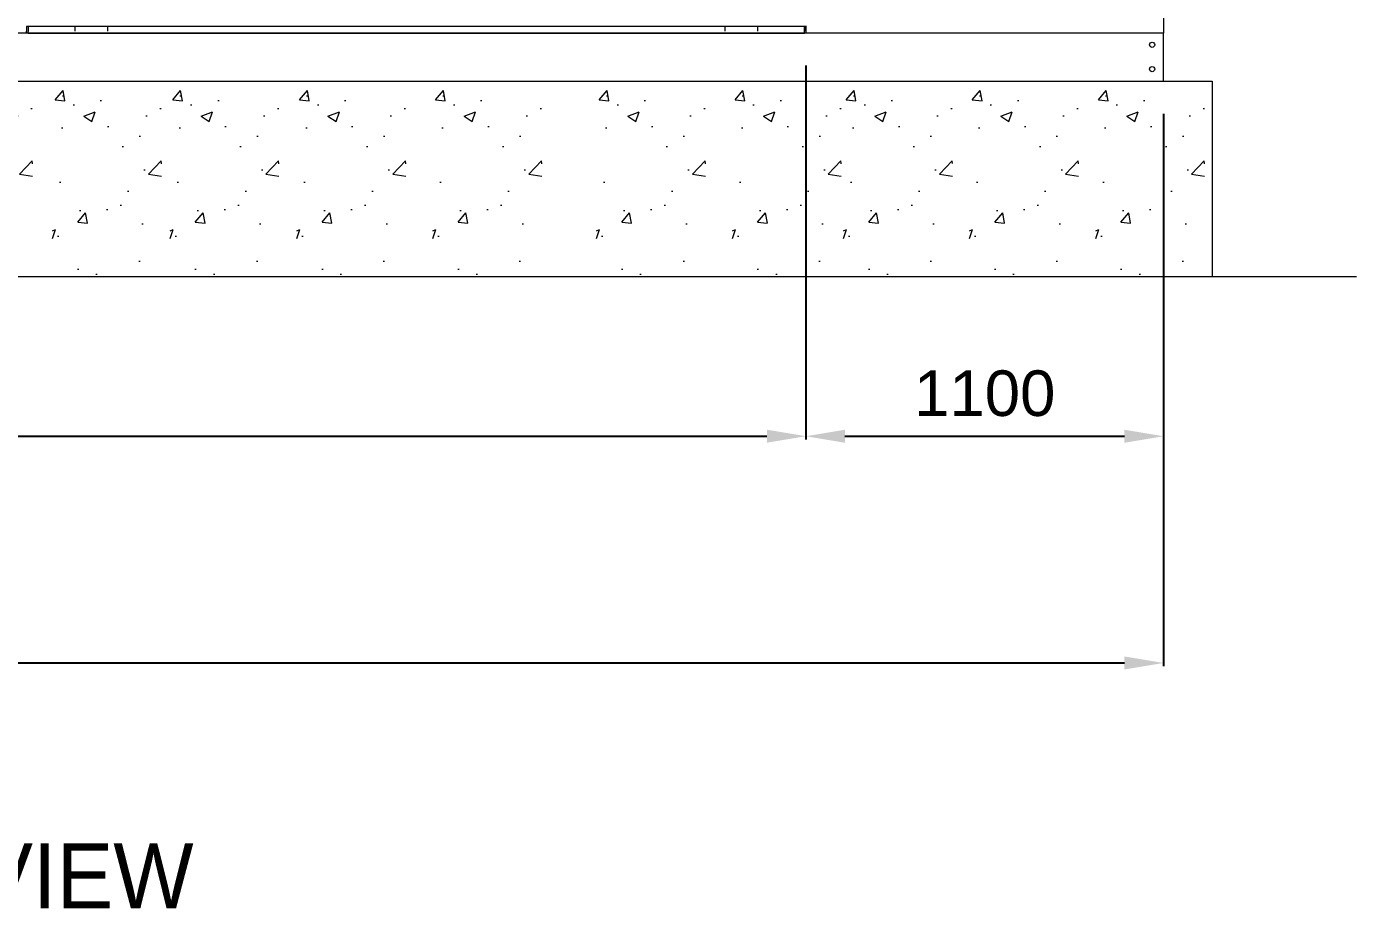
# Model space of a CAD drawing. Header units: millimetres. Extents: x -662582 to 33115, y -140469 to 24125.
# Drawn here: x 16015 to 20107, y 7118 to 9830 of the extents above; entities that cross this region are included whole.
import ezdxf
from ezdxf.enums import TextEntityAlignment as Align

# ---------------------------------------------------------------- set-up
doc = ezdxf.new("R2010")
doc.units = ezdxf.units.MM
doc.layers.add('냉각탑_text', color=3, linetype='Continuous')
doc.layers.add('냉각탑_기초', color=23, linetype='Continuous')
doc.styles.get("Standard").update_dxf_attribs({"font": 'arial.ttf'})
doc.styles.add('돋움', font='Dotum.ttf')
doc.dimstyles.new('1.40', dxfattribs={"dimscale": 20, "dimtxt": 1.5, "dimasz": 1, "dimexe": 0.5, "dimexo": 0.5, "dimgap": 0.5, "dimtad": 1, "dimdec": 0, "dimzin": 0, "dimdsep": 46, "dimtxsty": 'Standard', "dimcen": 0, "dimclrd": 2, "dimclre": 2, "dimclrt": 3, "dimadec": 0, "dimazin": 0, "dimtfac": 1, "dimtdec": 0, "dimtmove": 0, "dimatfit": 0, "dimfxl": 1, "dimtolj": 1, "dimtzin": 0, "dimlwd": -1, "dimlwe": -1, "dimarcsym": 0})

# ---------------------------------------------------------------- blocks, each defined once
blk = doc.blocks.new('*D451')
at = {"color": 2, "transparency": 16777216}
for p, q in [((18413.2, 9710.4), (18413.2, 8560.1)), ((19513.2, 9562.1), (19513.2, 8560.1)), ((18533.2, 8570.1), (19393.2, 8570.1))]:
    blk.add_line(p, q, dxfattribs=at)
for points in [[(18533.2, 8590.1), (18533.2, 8550.1), (18413.2, 8570.1)], [(19393.2, 8590.1), (19393.2, 8550.1), (19513.2, 8570.1)]]:
    blk.add_solid(points, dxfattribs=at)
at = {"layer": 'Defpoints', "color": 0, "transparency": 16777216}
for p in [(18413.2, 9810.4), (19513.2, 9662.1), (19513.2, 8570.1)]:
    blk.add_point(p, dxfattribs=at)
at = {"color": 3, "lineweight": 20, "transparency": 16777216, "insert": (18963.2, 8701.6), "char_height": 140, "attachment_point": 5}
blk.add_mtext('\\A1;1100', dxfattribs=at)
blk = doc.blocks.new('*D448')
at = {"color": 2, "transparency": 16777216}
for p, q in [((13013.2, 9710.4), (13013.2, 8560.3)), ((18413.2, 9710.4), (18413.2, 8560.3)), ((13133.2, 8570.3), (18293.2, 8570.3))]:
    blk.add_line(p, q, dxfattribs=at)
for points in [[(13133.2, 8590.3), (13133.2, 8550.3), (13013.2, 8570.3)], [(18293.2, 8590.3), (18293.2, 8550.3), (18413.2, 8570.3)]]:
    blk.add_solid(points, dxfattribs=at)
at = {"layer": 'Defpoints', "color": 0, "transparency": 16777216}
for p in [(13013.2, 9810.4), (18413.2, 9810.4), (18413.2, 8570.3)]:
    blk.add_point(p, dxfattribs=at)
at = {"color": 3, "lineweight": 20, "transparency": 16777216, "insert": (15713.2, 8701.8), "char_height": 140, "attachment_point": 5}
blk.add_mtext('\\A1;5400', dxfattribs=at)
blk = doc.blocks.new('*D452')
at = {"color": 2, "transparency": 16777216}
for p, q in [((11313.2, 9562.1), (11313.2, 7862.6)), ((19513.2, 9562.1), (19513.2, 7862.6)), ((11433.2, 7872.6), (19393.2, 7872.6))]:
    blk.add_line(p, q, dxfattribs=at)
for points in [[(11433.2, 7892.6), (11433.2, 7852.6), (11313.2, 7872.6)], [(19393.2, 7892.6), (19393.2, 7852.6), (19513.2, 7872.6)]]:
    blk.add_solid(points, dxfattribs=at)
at = {"layer": 'Defpoints', "color": 0, "transparency": 16777216}
for p in [(11313.2, 9662.1), (19513.2, 9662.1), (19513.2, 7872.6)]:
    blk.add_point(p, dxfattribs=at)
at = {"color": 3, "lineweight": 20, "transparency": 16777216, "insert": (15413.2, 8004.1), "char_height": 140, "attachment_point": 5}
blk.add_mtext('\\A1;8200', dxfattribs=at)
blk = doc.blocks.new('1')
at = {"lineweight": 20}
for p, q in [((19513.2, 13410.4), (19513.2, 9810.4)), ((18413.2, 9810.4), (13513.2, 9810.4)), ((19513.2, 9810.4), (18413.2, 9810.4)), ((11313.2, 9662.1), (19513.2, 9662.1))]:
    blk.add_line(p, q, dxfattribs=at)
at = {"color": 7, "lineweight": 20, "ltscale": 0.34}
for p, q in [((16015.2, 9830.4), (16015.2, 9816.8)), ((16164.2, 9816.8), (16164.2, 9830.4)), ((16264.2, 9830.4), (16264.2, 9816.8)), ((18164.2, 9816.8), (18164.2, 9830.4)), ((18264.2, 9830.4), (18264.2, 9816.8)), ((18413.2, 9816.8), (18413.2, 9830.4))]:
    blk.add_line(p, q, dxfattribs=at)
at = {"color": 7, "lineweight": 20}
for p, q in [((16164.2, 9830.4), (16015.2, 9830.4)), ((18408.5, 9830.4), (16019.9, 9830.4)), ((18164.2, 9830.4), (16264.2, 9830.4)), ((18413.2, 9830.4), (18264.2, 9830.4)), ((18413.2, 9810.4), (16015.2, 9810.4)), ((16019.9, 9810.4), (18408.5, 9810.4))]:
    blk.add_line(p, q, dxfattribs=at)
at = {"color": 7, "lineweight": 20, "ltscale": 0.3825}
for p, q in [((16019.9, 9830.4), (16019.9, 9815.1)), ((18408.5, 9815.1), (18408.5, 9830.4))]:
    blk.add_line(p, q, dxfattribs=at)
at = {"color": 7, "lineweight": 20, "ltscale": 0.39}
blk.add_line((18413.2, 9832.4), (18413.2, 9816.8), dxfattribs=at)
at = {"color": 7, "lineweight": 20, "ltscale": 0.00043427}
blk.add_line((18413.2, 9820), (18413.2, 9820), dxfattribs=at)
at = {"color": 7, "lineweight": 20, "ltscale": 0.16}
for p, q in [((16015.2, 9810.4), (16015.2, 9816.8)), ((18413.2, 9816.8), (18413.2, 9810.4))]:
    blk.add_line(p, q, dxfattribs=at)
at = {"color": 7, "lineweight": 20, "ltscale": 0.1175}
for p, q in [((16019.9, 9810.4), (16019.9, 9815.1)), ((18408.5, 9810.4), (18408.5, 9815.1))]:
    blk.add_line(p, q, dxfattribs=at)
at = {"color": 7, "lineweight": 20, "ltscale": 0.000478323}
blk.add_line((16024.7, 9810.4), (16024.8, 9810.4), dxfattribs=at)
at = {"color": 7, "lineweight": 20, "ltscale": 0.000571071}
blk.add_line((16125.5, 9810.4), (16125.5, 9810.4), dxfattribs=at)
at = {"color": 7, "lineweight": 20, "ltscale": 0.000337276}
blk.add_line((16140, 9810.4), (16140, 9810.4), dxfattribs=at)
at = {"color": 7, "lineweight": 20, "ltscale": 0.000669931}
blk.add_line((16615.1, 9810.4), (16615.1, 9810.4), dxfattribs=at)
at = {"color": 7, "lineweight": 20, "ltscale": 0.000895851}
blk.add_line((16624.7, 9810.4), (16624.8, 9810.4), dxfattribs=at)
at = {"color": 7, "lineweight": 20, "ltscale": 0.000673251}
blk.add_line((17166.9, 9810.4), (17166.9, 9810.4), dxfattribs=at)
at = {"color": 7, "lineweight": 20, "ltscale": 0.000571084}
blk.add_line((17181.4, 9810.4), (17181.4, 9810.4), dxfattribs=at)
at = {"color": 7, "lineweight": 20, "ltscale": 0.000197227}
blk.add_line((17261.5, 9810.4), (17261.5, 9810.4), dxfattribs=at)
at = {"color": 7, "lineweight": 20, "ltscale": 0.000670507}
blk.add_line((17803.7, 9810.4), (17803.7, 9810.4), dxfattribs=at)
at = {"color": 7, "lineweight": 20, "ltscale": 0.000335273}
blk.add_line((17813.3, 9810.4), (17813.3, 9810.4), dxfattribs=at)
at = {"color": 7, "lineweight": 20, "ltscale": 0.000447819}
blk.add_line((18403.7, 9810.4), (18403.7, 9810.4), dxfattribs=at)
at = {"color": 0, "lineweight": 20}
blk.add_line((19513.2, 9662.1), (19513.2, 9810.4), dxfattribs=at)
at = {"lineweight": 20}
for centre in [(19478.2, 9774.6), (19478.2, 9699.6)]:
    blk.add_circle(centre, 8, dxfattribs=at)
at = {"color": 7, "lineweight": 20}
for centre, radius, start, end in [((16059.9, 9815.1), 4.7, 269.7272, 270), ((16061.6, 9816.8), 6.4, 269.7738, 270), ((16123.8, 9816.8), 6.4, 270, 270.2365), ((17247, 9815.1), 4.7, 270, 270.2728), ((17294.1, 9816.8), 6.4, 269.7738, 270), ((17356.3, 9816.8), 6.4, 270, 270.2365), ((18254.6, 9816.8), 6.4, 269.7608, 270), ((18316.8, 9816.8), 6.4, 270, 270.229), ((18368.5, 9815.1), 4.7, 270, 270.2728)]:
    blk.add_arc(centre, radius, start, end, dxfattribs=at)

msp = doc.modelspace()

# ---------------------------------------------------------------- hatches: boundary and pattern name
at = {"layer": '냉각탑_기초', "lineweight": 20, "ltscale": 30}
h = msp.add_hatch(dxfattribs=at)
h.set_pattern_fill('AR-CONC', color=256, scale=50, style=0)
h.set_pattern_definition([(50, (1104.45, -6879.23), (358.63, -31.376), [37.5, -412.5]), (355, (1104.45, -6879.23), (-69.3757, 376.096), [30, -330]), (100.4514, (1134.34, -6881.85), (289.2547, 344.72), [31.87, -350.571]), (46.1842, (1104.45, -6779.23), (533.6205, -82.7595), [56.25, -618.75]), (96.6356, (1148.9, -6786.13), (467.331, 487.059), [47.805, -525.856]), (351.1842, (1104.45, -6779.23), (467.331, 487.059), [45, -495]), (21, (1154.45, -6804.23), (298.4535, -201.3094), [37.5, -412.5]), (326, (1154.45, -6804.23), (121.6577, 362.575), [30, -330]), (71.4514, (1179.33, -6821), (420.1113, 161.265), [31.87, -350.571]), (37.5, (1104.45, -6879.23), (6.0799, 166.4469), [0, -326, 0, -335, 0, -331.25]), (7.5, (1104.45, -6879.23), (131.5348, 197.2059), [0, -191, 0, -318.5, 0, -126.25]), (327.5, (992.95, -6879.23), (266.9112, -11.2774), [0, -125, 0, -390, 0, -517.5]), (317.5, (942.95, -6879.23), (291.593, 50.0525), [0, -162.5, 0, -259, 0, -367.5])])
h.paths.add_polyline_path([(16033, 9662.1), (15698, 9662.1), (15698, 9062.1), (16033, 9062.1)])
h = msp.add_hatch(dxfattribs=at)
h.set_pattern_fill('AR-CONC', color=256, scale=50, style=0)
h.set_pattern_definition([(50, (1501.54, -6879.23), (358.63, -31.376), [37.5, -412.5]), (355, (1501.54, -6879.23), (-69.3757, 376.096), [30, -330]), (100.4514, (1531.43, -6881.85), (289.2547, 344.72), [31.87, -350.571]), (46.1842, (1501.54, -6779.23), (533.6205, -82.7595), [56.25, -618.75]), (96.6356, (1546, -6786.13), (467.331, 487.059), [47.805, -525.856]), (351.1842, (1501.54, -6779.23), (467.331, 487.059), [45, -495]), (21, (1551.54, -6804.23), (298.4535, -201.3094), [37.5, -412.5]), (326, (1551.54, -6804.23), (121.6577, 362.575), [30, -330]), (71.4514, (1576.4, -6821), (420.1113, 161.265), [31.87, -350.571]), (37.5, (1501.54, -6879.23), (6.0799, 166.4469), [0, -326, 0, -335, 0, -331.25]), (7.5, (1501.54, -6879.23), (131.5348, 197.2059), [0, -191, 0, -318.5, 0, -126.25]), (327.5, (1390.04, -6879.23), (266.9112, -11.2774), [0, -125, 0, -390, 0, -517.5]), (317.5, (1340.04, -6879.23), (291.593, 50.0525), [0, -162.5, 0, -259, 0, -367.5])])
h.paths.add_polyline_path([(16430.1, 9662.1), (16095.1, 9662.1), (16095.1, 9062.1), (16430.1, 9062.1)])
h = msp.add_hatch(dxfattribs=at)
h.set_pattern_fill('AR-CONC', color=256, scale=50, style=0)
h.set_pattern_definition([(50, (1863.18, -6879.23), (358.63, -31.376), [37.5, -412.5]), (355, (1863.18, -6879.23), (-69.3757, 376.096), [30, -330]), (100.4514, (1893.06, -6881.85), (289.2547, 344.72), [31.87, -350.571]), (46.1842, (1863.18, -6779.23), (533.6205, -82.7595), [56.25, -618.75]), (96.6356, (1907.64, -6786.13), (467.331, 487.059), [47.805, -525.856]), (351.1842, (1863.2, -6779.23), (467.331, 487.059), [45, -495]), (21, (1913.18, -6804.23), (298.4535, -201.3094), [37.5, -412.5]), (326, (1913.18, -6804.23), (121.6577, 362.575), [30, -330]), (71.4514, (1938.05, -6821), (420.1113, 161.265), [31.87, -350.571]), (37.5, (1863.18, -6879.23), (6.0799, 166.4469), [0, -326, 0, -335, 0, -331.25]), (7.5, (1863.18, -6879.23), (131.5348, 197.2059), [0, -191, 0, -318.5, 0, -126.25]), (327.5, (1751.68, -6879.23), (266.9112, -11.2774), [0, -125, 0, -390, 0, -517.5]), (317.5, (1701.68, -6879.23), (291.593, 50.0525), [0, -162.5, 0, -259, 0, -367.5])])
h.paths.add_polyline_path([(16791.7, 9662.1), (16456.7, 9662.1), (16456.7, 9062.1), (16791.7, 9062.1)])
h = msp.add_hatch(dxfattribs=at)
h.set_pattern_fill('AR-CONC', color=256, scale=50, style=0)
h.set_pattern_definition([(50, (2253.17, -6879.23), (358.63, -31.376), [37.5, -412.5]), (355, (2253.17, -6879.23), (-69.3757, 376.096), [30, -330]), (100.4514, (2283.06, -6881.85), (289.2547, 344.72), [31.87, -350.571]), (46.1842, (2253.17, -6779.23), (533.6205, -82.7595), [56.25, -618.75]), (96.6356, (2297.64, -6786.13), (467.331, 487.059), [47.805, -525.856]), (351.1842, (2253.2, -6779.23), (467.331, 487.059), [45, -495]), (21, (2303.17, -6804.23), (298.4535, -201.3094), [37.5, -412.5]), (326, (2303.17, -6804.23), (121.6577, 362.575), [30, -330]), (71.4514, (2328.04, -6821), (420.1113, 161.265), [31.87, -350.571]), (37.5, (2253.17, -6879.23), (6.0799, 166.4469), [0, -326, 0, -335, 0, -331.25]), (7.5, (2253.17, -6879.23), (131.5348, 197.2059), [0, -191, 0, -318.5, 0, -126.25]), (327.5, (2141.67, -6879.23), (266.9112, -11.2774), [0, -125, 0, -390, 0, -517.5]), (317.5, (2091.67, -6879.23), (291.593, 50.0525), [0, -162.5, 0, -259, 0, -367.5])])
h.paths.add_polyline_path([(17181.7, 9662.1), (16846.7, 9662.1), (16846.7, 9062.1), (17181.7, 9062.1)])
h = msp.add_hatch(dxfattribs=at)
h.set_pattern_fill('AR-CONC', color=256, scale=50, style=0)
h.set_pattern_definition([(50, (2671.68, -6879.23), (358.63, -31.376), [37.5, -412.5]), (355, (2671.68, -6879.23), (-69.3757, 376.096), [30, -330]), (100.4514, (2701.56, -6881.85), (289.2547, 344.72), [31.87, -350.571]), (46.1842, (2671.7, -6779.23), (533.6205, -82.7595), [56.25, -618.75]), (96.6356, (2716.15, -6786.13), (467.331, 487.059), [47.805, -525.856]), (351.1842, (2671.7, -6779.23), (467.331, 487.059), [45, -495]), (21, (2721.68, -6804.23), (298.4535, -201.3094), [37.5, -412.5]), (326, (2721.68, -6804.23), (121.6577, 362.575), [30, -330]), (71.4514, (2746.55, -6821), (420.1113, 161.265), [31.87, -350.571]), (37.5, (2671.68, -6879.23), (6.0799, 166.4469), [0, -326, 0, -335, 0, -331.25]), (7.5, (2671.68, -6879.23), (131.5348, 197.2059), [0, -191, 0, -318.5, 0, -126.25]), (327.5, (2560.18, -6879.23), (266.9112, -11.2774), [0, -125, 0, -390, 0, -517.5]), (317.5, (2510.18, -6879.23), (291.593, 50.0525), [0, -162.5, 0, -259, 0, -367.5])])
h.paths.add_polyline_path([(17600.2, 9662.1), (17265.2, 9662.1), (17265.2, 9062.1), (17600.2, 9062.1)])
h = msp.add_hatch(dxfattribs=at)
h.set_pattern_fill('AR-CONC', color=256, scale=50, style=0)
h.set_pattern_definition([(50, (3175.43, -6879.23), (358.63, -31.376), [37.5, -412.5]), (355, (3175.43, -6879.23), (-69.3757, 376.096), [30, -330]), (100.4514, (3205.32, -6881.85), (289.2547, 344.72), [31.87, -350.571]), (46.1842, (3175.43, -6779.23), (533.6205, -82.7595), [56.25, -618.75]), (96.6356, (3219.9, -6786.13), (467.331, 487.059), [47.805, -525.856]), (351.1842, (3175.43, -6779.23), (467.331, 487.059), [45, -495]), (21, (3225.43, -6804.23), (298.4535, -201.3094), [37.5, -412.5]), (326, (3225.43, -6804.23), (121.6577, 362.575), [30, -330]), (71.4514, (3250.3, -6821), (420.1113, 161.265), [31.87, -350.571]), (37.5, (3175.43, -6879.23), (6.0799, 166.4469), [0, -326, 0, -335, 0, -331.25]), (7.5, (3175.43, -6879.23), (131.5348, 197.2059), [0, -191, 0, -318.5, 0, -126.25]), (327.5, (3063.93, -6879.23), (266.9112, -11.2774), [0, -125, 0, -390, 0, -517.5]), (317.5, (3013.93, -6879.23), (291.593, 50.0525), [0, -162.5, 0, -259, 0, -367.5])])
h.paths.add_polyline_path([(18104, 9662.1), (17769, 9662.1), (17769, 9062.1), (18104, 9062.1)])
h = msp.add_hatch(dxfattribs=at)
h.set_pattern_fill('AR-CONC', color=256, scale=50, style=0)
h.set_pattern_definition([(50, (3593.35, -6879.23), (358.63, -31.376), [37.5, -412.5]), (355, (3593.35, -6879.23), (-69.3757, 376.096), [30, -330]), (100.4514, (3623.23, -6881.85), (289.2547, 344.72), [31.87, -350.571]), (46.1842, (3593.35, -6779.23), (533.6205, -82.7595), [56.25, -618.75]), (96.6356, (3637.8, -6786.13), (467.331, 487.059), [47.805, -525.856]), (351.1842, (3593.35, -6779.23), (467.331, 487.059), [45, -495]), (21, (3643.35, -6804.23), (298.4535, -201.3094), [37.5, -412.5]), (326, (3643.35, -6804.23), (121.6577, 362.575), [30, -330]), (71.4514, (3668.22, -6821), (420.1113, 161.265), [31.87, -350.571]), (37.5, (3593.35, -6879.23), (6.0799, 166.4469), [0, -326, 0, -335, 0, -331.25]), (7.5, (3593.35, -6879.23), (131.5348, 197.2059), [0, -191, 0, -318.5, 0, -126.25]), (327.5, (3481.85, -6879.23), (266.9112, -11.2774), [0, -125, 0, -390, 0, -517.5]), (317.5, (3431.85, -6879.23), (291.593, 50.0525), [0, -162.5, 0, -259, 0, -367.5])])
h.paths.add_polyline_path([(18521.9, 9662.1), (18186.9, 9662.1), (18186.9, 9062.1), (18521.9, 9062.1)])
h = msp.add_hatch(dxfattribs=at)
h.set_pattern_fill('AR-CONC', color=256, scale=50, style=0)
h.set_pattern_definition([(50, (3935.4, -6879.23), (358.63, -31.376), [37.5, -412.5]), (355, (3935.4, -6879.23), (-69.3757, 376.096), [30, -330]), (100.4514, (3965.3, -6881.85), (289.2547, 344.72), [31.87, -350.571]), (46.1842, (3935.4, -6779.23), (533.6205, -82.7595), [56.25, -618.75]), (96.6356, (3979.9, -6786.13), (467.331, 487.059), [47.805, -525.856]), (351.1842, (3935.4, -6779.23), (467.331, 487.059), [45, -495]), (21, (3985.4, -6804.23), (298.4535, -201.3094), [37.5, -412.5]), (326, (3985.4, -6804.23), (121.6577, 362.575), [30, -330]), (71.4514, (4010.3, -6821), (420.1113, 161.265), [31.87, -350.571]), (37.5, (3935.41, -6879.23), (6.0799, 166.4469), [0, -326, 0, -335, 0, -331.25]), (7.5, (3935.41, -6879.23), (131.5348, 197.2059), [0, -191, 0, -318.5, 0, -126.25]), (327.5, (3823.91, -6879.23), (266.9112, -11.2774), [0, -125, 0, -390, 0, -517.5]), (317.5, (3773.91, -6879.23), (291.593, 50.0525), [0, -162.5, 0, -259, 0, -367.5])])
h.paths.add_polyline_path([(18863.9, 9662.1), (18528.9, 9662.1), (18528.9, 9062.1), (18863.9, 9062.1)])
h = msp.add_hatch(dxfattribs=at)
h.set_pattern_fill('AR-CONC', color=256, scale=50, style=0)
h.set_pattern_definition([(50, (4323.28, -6879.23), (358.63, -31.376), [37.5, -412.5]), (355, (4323.28, -6879.23), (-69.3757, 376.096), [30, -330]), (100.4514, (4353.17, -6881.85), (289.2547, 344.72), [31.87, -350.571]), (46.1842, (4323.3, -6779.23), (533.6205, -82.7595), [56.25, -618.75]), (96.6356, (4367.75, -6786.13), (467.331, 487.059), [47.805, -525.856]), (351.1842, (4323.3, -6779.23), (467.331, 487.059), [45, -495]), (21, (4373.28, -6804.23), (298.4535, -201.3094), [37.5, -412.5]), (326, (4373.28, -6804.23), (121.6577, 362.575), [30, -330]), (71.4514, (4398.15, -6821), (420.1113, 161.265), [31.87, -350.571]), (37.5, (4323.28, -6879.23), (6.0799, 166.4469), [0, -326, 0, -335, 0, -331.25]), (7.5, (4323.28, -6879.23), (131.5348, 197.2059), [0, -191, 0, -318.5, 0, -126.25]), (327.5, (4211.78, -6879.23), (266.9112, -11.2774), [0, -125, 0, -390, 0, -517.5]), (317.5, (4161.78, -6879.23), (291.593, 50.0525), [0, -162.5, 0, -259, 0, -367.5])])
h.paths.add_polyline_path([(19251.8, 9662.1), (18916.8, 9662.1), (18916.8, 9062.1), (19251.8, 9062.1)])
h = msp.add_hatch(dxfattribs=at)
h.set_pattern_fill('AR-CONC', color=256, scale=50, style=0)
h.set_pattern_definition([(50, (4711.14, -6879.23), (358.63, -31.376), [37.5, -412.5]), (355, (4711.14, -6879.23), (-69.3757, 376.096), [30, -330]), (100.4514, (4741.03, -6881.85), (289.2547, 344.72), [31.87, -350.571]), (46.1842, (4711.14, -6779.23), (533.6205, -82.7595), [56.25, -618.75]), (96.6356, (4755.6, -6786.13), (467.331, 487.059), [47.805, -525.856]), (351.1842, (4711.14, -6779.23), (467.331, 487.059), [45, -495]), (21, (4761.14, -6804.23), (298.4535, -201.3094), [37.5, -412.5]), (326, (4761.14, -6804.23), (121.6577, 362.575), [30, -330]), (71.4514, (4786, -6821), (420.1113, 161.265), [31.87, -350.571]), (37.5, (4711.14, -6879.23), (6.0799, 166.4469), [0, -326, 0, -335, 0, -331.25]), (7.5, (4711.14, -6879.23), (131.5348, 197.2059), [0, -191, 0, -318.5, 0, -126.25]), (327.5, (4599.64, -6879.23), (266.9112, -11.2774), [0, -125, 0, -390, 0, -517.5]), (317.5, (4549.64, -6879.23), (291.593, 50.0525), [0, -162.5, 0, -259, 0, -367.5])])
h.paths.add_polyline_path([(19639.7, 9662.1), (19304.7, 9662.1), (19304.7, 9062.1), (19639.7, 9062.1)])

# ---------------------------------------------------------------- linework, layer by layer
for p, q in [((11163.2, 9662.1), (19663.2, 9662.1)), ((19663.2, 9662.1), (19663.2, 9062.1)), ((10976.7, 9062.1), (20106.8, 9062.1))]:
    msp.add_line(p, q, dxfattribs=at)

# ---------------------------------------------------------------- block references
msp.add_blockref('1', (0, 0))

# ---------------------------------------------------------------- texts
at = {"layer": '냉각탑_text', "lineweight": 20, "style": '돋움'}
msp.add_text('LEFT VIEW', height=199.97, dxfattribs=at).set_placement((15838.5, 7217.5), align=Align.MIDDLE_CENTER)

# ---------------------------------------------------------------- dimensions: what is measured, and where the dimension line sits
at = {"lineweight": 20}
for base, p1, p2, picture, middle in [((18413.2, 8570.3), (13013.2, 9810.4), (18413.2, 9810.4), '*D448', (15713.2, 8701.8)), ((19513.2, 8570.1), (18413.2, 9810.4), (19513.2, 9662.1), '*D451', (18963.2, 8701.6)), ((19513.2, 7872.6), (11313.2, 9662.1), (19513.2, 9662.1), '*D452', (15413.2, 8004.1))]:
    dim = msp.add_linear_dim(base=base, p1=p1, p2=p2, dimstyle='1.40', override={"dimtxt": 7, "dimasz": 6, "dimexo": 5, "dimgap": 3}, dxfattribs=at)
    dim.commit()
    dim.dimension.update_dxf_attribs({"geometry": picture, "text_midpoint": middle})

doc.saveas('drawing.dxf')
